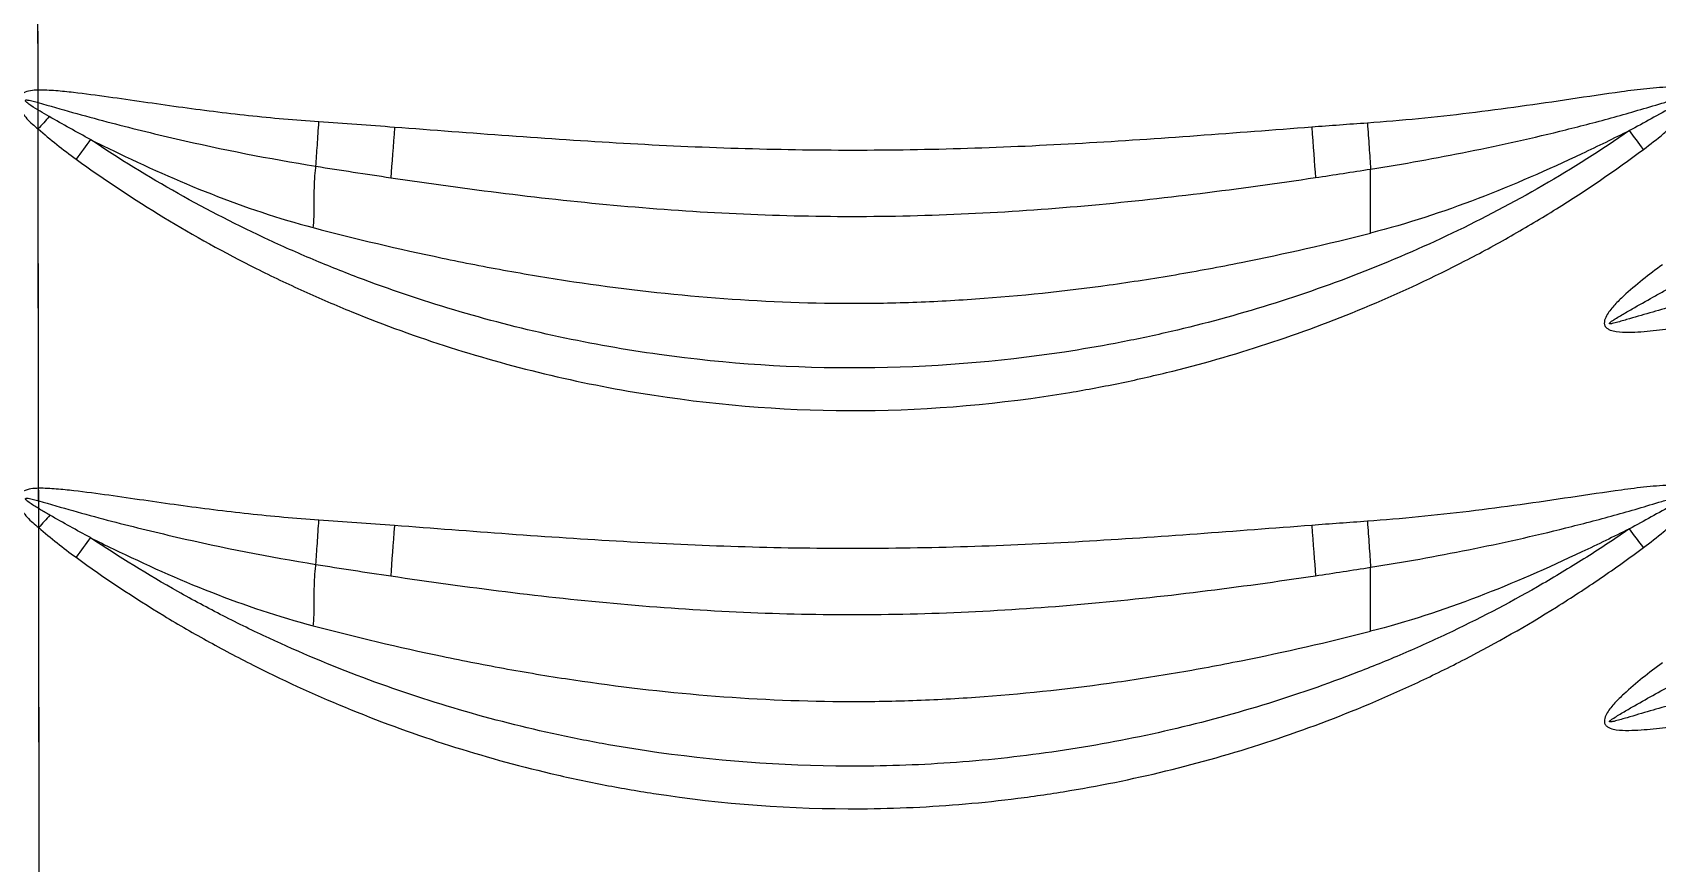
# Model space of a CAD drawing. Extents: x 412 to 492, y 622 to 766.
# Drawn here: x 437.51 to 442.62, y 682.93 to 685.54 of the extents above; entities that cross this region are included whole.
import ezdxf

# ---------------------------------------------------------------- set-up
doc = ezdxf.new("R2010")
doc.units = 0
doc.header["$MEASUREMENT"] = 0
doc.layers.add('1', color=4, linetype='Continuous')
doc.layers.add('GEOMETRY', color=4, linetype='Continuous', lineweight=25)

# ---------------------------------------------------------------- blocks, each defined once
blk = doc.blocks.new('2024 Beam 220V LL')
at = {"layer": 'GEOMETRY'}
for p, q in [((25.5782, 42.5969), (25.5773, 43.257)), ((25.58, 41.347), (25.5784, 42.4752)), ((25.5817, 40.097), (25.5801, 41.2235))]:
    blk.add_line(p, q, dxfattribs=at)
at = {"layer": 'GEOMETRY', "flags": 128}
for points in [[(26.6976, 42.48), (26.696, 42.4586), (26.6944, 42.4374), (26.6928, 42.4165), (26.6913, 42.396), (26.6898, 42.3762), (26.6884, 42.3571), (26.687, 42.339), (26.6857, 42.3219)], [(29.5778, 42.4806), (29.5794, 42.4592), (29.581, 42.4379), (29.5826, 42.417), (29.5841, 42.3966), (29.5856, 42.3767), (29.5871, 42.3577), (29.5885, 42.3395), (29.5898, 42.3224)], [(26.6974, 41.23), (26.6958, 41.2086), (26.6942, 41.1874), (26.6927, 41.1665), (26.6911, 41.146), (26.6896, 41.1262), (26.6882, 41.1072), (26.6868, 41.089), (26.6855, 41.0719)], [(29.5778, 41.2306), (29.5795, 41.2092), (29.5811, 41.188), (29.5827, 41.167), (29.5842, 41.1466), (29.5857, 41.1268), (29.5872, 41.1077), (29.5885, 41.0895), (29.5898, 41.0724)]]:
    blk.add_lwpolyline(points, dxfattribs=at)
at = {"layer": 'GEOMETRY'}
for points, knots in [([(25.5892, 35.4437), (25.5891, 35.47), (25.5888, 35.5516), (25.5885, 35.7175), (25.588, 35.9705), (25.5874, 36.3105), (25.5867, 36.7374), (25.5859, 37.2515), (25.585, 37.8525), (25.584, 38.5405), (25.5828, 39.3156), (25.5816, 40.1777), (25.5803, 41.1268), (25.5788, 42.1629), (25.5778, 42.8827), (25.5773, 43.257)], [0, 0, 0, 0, 0.010099, 0.031336, 0.06371, 0.107221, 0.161869, 0.227655, 0.304578, 0.392639, 0.491836, 0.602171, 0.723644, 0.856253, 1, 1, 1, 1]), ([(25.5782, 42.5969), (25.5703, 42.5968), (25.5623, 42.5962), (25.5466, 42.5935), (25.5388, 42.5914), (25.5281, 42.5857), (25.5249, 42.5834), (25.5193, 42.5776), (25.5171, 42.5742), (25.5146, 42.5665), (25.5143, 42.5624), (25.5149, 42.5544), (25.5158, 42.5505), (25.5197, 42.5393), (25.5238, 42.5323), (25.5328, 42.5192), (25.5378, 42.5131), (25.554, 42.4956), (25.5659, 42.485), (25.5784, 42.4752)], [0, 0, 0, 0, 0.125, 0.125, 0.25, 0.25, 0.3125, 0.3125, 0.375, 0.375, 0.4375, 0.4375, 0.5, 0.5, 0.625, 0.625, 0.75, 0.75, 1, 1, 1, 1]), ([(25.6133, 42.5137), (25.6035, 42.5193), (25.5939, 42.5249), (25.5747, 42.5364), (25.5651, 42.5422), (25.5512, 42.5516), (25.5466, 42.5548), (25.5414, 42.5594), (25.5403, 42.5604), (25.539, 42.562), (25.5386, 42.5626), (25.538, 42.5639), (25.5379, 42.5647), (25.539, 42.5656), (25.5397, 42.5658), (25.5411, 42.566), (25.5418, 42.566), (25.5439, 42.5659), (25.5452, 42.5658), (25.5521, 42.5649), (25.5575, 42.5636), (25.5682, 42.5609), (25.5735, 42.5594), (25.5788, 42.5579)], [0, 0, 0, 0, 0.25, 0.25, 0.5, 0.5, 0.625, 0.625, 0.65625, 0.65625, 0.671875, 0.671875, 0.6875, 0.6875, 0.703125, 0.703125, 0.71875, 0.71875, 0.75, 0.75, 0.875, 0.875, 1, 1, 1, 1]), ([(26.46, 42.497), (26.3862, 42.502), (26.3125, 42.5086), (26.1654, 42.5245), (26.092, 42.5338), (25.9455, 42.5539), (25.8723, 42.5648), (25.7624, 42.5802), (25.7258, 42.5852), (25.6707, 42.5915), (25.6523, 42.5933), (25.6154, 42.5962), (25.5969, 42.5972), (25.5782, 42.5969)], [0, 0, 0, 0, 0.25, 0.25, 0.5, 0.5, 0.75, 0.75, 0.875, 0.875, 0.9375, 0.9375, 1, 1, 1, 1]), ([(30.6197, 42.411), (30.641, 42.4269), (30.662, 42.4432), (30.6928, 42.4687), (30.7029, 42.4773), (30.7227, 42.4951), (30.7324, 42.5042), (30.7509, 42.5232), (30.7599, 42.5331), (30.7715, 42.5495), (30.7751, 42.5552), (30.7792, 42.5643), (30.7804, 42.5676), (30.7818, 42.5741), (30.7821, 42.5776), (30.781, 42.5842), (30.7795, 42.5875), (30.7753, 42.5927), (30.7726, 42.5948), (30.7638, 42.5998), (30.7572, 42.6017), (30.744, 42.6043), (30.7373, 42.6051), (30.7239, 42.606), (30.7172, 42.6062), (30.697, 42.6063), (30.6836, 42.6057), (30.6568, 42.6039), (30.6435, 42.6026), (30.6035, 42.5985), (30.5238, 42.5884), (30.4443, 42.5763), (30.3382, 42.5605), (30.2852, 42.5527), (30.179, 42.5379), (30.1259, 42.531), (29.9664, 42.5116), (29.8597, 42.501), (29.7527, 42.4934)], [0, 0, 0, 0, 0.0625, 0.0625, 0.09375, 0.09375, 0.125, 0.125, 0.15625, 0.15625, 0.171875, 0.171875, 0.179688, 0.179688, 0.1875, 0.1875, 0.195313, 0.195313, 0.203125, 0.203125, 0.21875, 0.21875, 0.234375, 0.234375, 0.25, 0.25, 0.28125, 0.28125, 0.3125, 0.3125, 0.375, 0.5, 0.5, 0.625, 0.625, 0.75, 0.75, 1, 1, 1, 1]), ([(29.7629, 42.349), (29.8659, 42.3651), (29.9685, 42.3836), (30.1729, 42.4247), (30.2747, 42.4474), (30.4265, 42.4851), (30.477, 42.4982), (30.5775, 42.526), (30.6275, 42.5406), (30.6899, 42.5594), (30.7024, 42.5632), (30.7211, 42.5689), (30.7274, 42.5707), (30.7399, 42.5744), (30.7461, 42.5762), (30.7556, 42.5786), (30.7588, 42.5794), (30.7628, 42.5799), (30.7636, 42.5799), (30.7649, 42.5798), (30.7653, 42.5798), (30.7659, 42.5791), (30.7657, 42.5787), (30.7651, 42.5776), (30.7644, 42.5771), (30.7632, 42.576), (30.7626, 42.5755), (30.7594, 42.573), (30.7567, 42.5712), (30.7512, 42.5677), (30.7485, 42.566), (30.7346, 42.5576), (30.7233, 42.5512), (30.6895, 42.5321), (30.6668, 42.5195), (30.6213, 42.4945), (30.5986, 42.4821), (30.5758, 42.4697)], [0, 0, 0, 0, 0.25, 0.25, 0.5, 0.5, 0.625, 0.625, 0.75, 0.75, 0.78125, 0.78125, 0.796875, 0.796875, 0.8125, 0.8125, 0.820312, 0.820312, 0.822266, 0.822266, 0.823242, 0.823242, 0.824219, 0.824219, 0.826172, 0.826172, 0.828125, 0.828125, 0.835937, 0.835937, 0.84375, 0.84375, 0.875, 0.875, 0.9375, 0.9375, 1, 1, 1, 1]), ([(25.5788, 42.5579), (25.6147, 42.5476), (25.6505, 42.5371), (25.7223, 42.517), (25.7583, 42.5072), (25.8665, 42.4787), (25.939, 42.4609), (26.1571, 42.4107), (26.3035, 42.3816), (26.4507, 42.3581)], [0, 0, 0, 0, 0.125, 0.125, 0.25, 0.25, 0.5, 0.5, 1, 1, 1, 1]), ([(25.5784, 42.4752), (25.5973, 42.4581), (25.6169, 42.4419), (25.6569, 42.4104), (25.6772, 42.3951), (25.6978, 42.3801)], [0, 0, 0, 0, 0.5, 0.5, 1, 1, 1, 1]), ([(30.5758, 42.4697), (30.4874, 42.4085), (30.3966, 42.3511), (30.2107, 42.2437), (30.1154, 42.1937), (29.8263, 42.0555), (29.6284, 41.9788), (29.3239, 41.8857), (29.2212, 41.8583), (29.0652, 41.8228), (29.0129, 41.8118), (28.9076, 41.7919), (28.8546, 41.7828), (28.5901, 41.7426), (28.3782, 41.7261), (27.9539, 41.7234), (27.7415, 41.7372), (27.3162, 41.7965), (27.1077, 41.8414), (26.8013, 41.931), (26.7003, 41.9646), (26.5503, 42.0208), (26.5006, 42.0405), (26.4017, 42.0819), (26.3525, 42.1035), (26.2066, 42.1712), (26.1112, 42.22), (25.9243, 42.3249), (25.8327, 42.3812), (25.7436, 42.4412)], [0, 0, 0, 0, 0.0625, 0.0625, 0.125, 0.125, 0.25, 0.25, 0.3125, 0.3125, 0.34375, 0.34375, 0.375, 0.375, 0.5, 0.5, 0.625, 0.625, 0.75, 0.75, 0.8125, 0.8125, 0.84375, 0.84375, 0.875, 0.875, 0.9375, 0.9375, 1, 1, 1, 1]), ([(26.4507, 42.3581), (26.4521, 42.3785), (26.4536, 42.401), (26.4567, 42.448), (26.4584, 42.4725), (26.46, 42.4971)], [0, 0, 0, 0, 0.5, 0.5, 1, 1, 1, 1]), ([(29.5778, 42.4806), (29.4578, 42.4715), (29.3379, 42.4621), (29.0979, 42.4446), (28.9779, 42.4365), (28.7377, 42.4228), (28.6175, 42.4173), (28.377, 42.4097), (28.2568, 42.4077), (28.0165, 42.4077), (27.8964, 42.4097), (27.6564, 42.4171), (27.5365, 42.4226), (27.2967, 42.4362), (27.1768, 42.4443), (26.9372, 42.4617), (26.8174, 42.471), (26.6976, 42.48)], [0, 0, 0, 0, 0.125, 0.125, 0.25, 0.25, 0.375, 0.375, 0.5, 0.5, 0.625, 0.625, 0.75, 0.75, 0.875, 0.875, 1, 1, 1, 1]), ([(29.7527, 42.4934), (29.7545, 42.4678), (29.7564, 42.4421), (29.7598, 42.3932), (29.7615, 42.3699), (29.7629, 42.349)], [0, 0, 0, 0, 0.5, 0.5, 1, 1, 1, 1]), ([(30.5758, 42.4697), (30.5261, 42.445), (30.3698, 42.3689), (30.1023, 42.251), (29.8773, 42.1772), (29.7629, 42.1482)], [0.3827891, 0.3827891, 0.3827891, 0.3827891, 0.5, 0.75, 1, 1, 1, 1]), ([(25.6978, 42.3801), (25.7872, 42.3152), (25.8794, 42.2541), (26.0678, 42.1398), (26.1643, 42.0866), (26.3122, 42.0124), (26.3621, 41.9886), (26.4624, 41.9432), (26.5129, 41.9215), (26.6654, 41.8595), (26.7683, 41.8223), (26.9766, 41.756), (27.082, 41.7269), (27.2953, 41.6767), (27.4033, 41.6558), (27.7307, 41.6055), (27.9487, 41.5895), (28.3839, 41.5926), (28.6012, 41.6116), (28.8724, 41.6569), (28.9268, 41.6671), (29.0347, 41.6895), (29.0882, 41.7018), (29.2478, 41.7415), (29.3527, 41.772), (29.6629, 41.8752), (29.8639, 41.9598), (30.1077, 42.0858), (30.156, 42.112), (30.252, 42.1666), (30.2994, 42.1949), (30.4399, 42.2826), (30.5312, 42.3449), (30.6196, 42.411)], [0, 0, 0, 0, 0.0625, 0.0625, 0.125, 0.125, 0.15625, 0.15625, 0.1875, 0.1875, 0.25, 0.25, 0.3125, 0.3125, 0.375, 0.375, 0.5, 0.5, 0.625, 0.625, 0.65625, 0.65625, 0.6875, 0.6875, 0.75, 0.75, 0.875, 0.875, 0.90625, 0.90625, 0.9375, 0.9375, 1, 1, 1, 1]), ([(25.7432, 42.4415), (25.7666, 42.4299), (25.8911, 42.3689), (26.1203, 42.2657), (26.3336, 42.1937), (26.4422, 42.1653)], [0.4419056, 0.4419056, 0.4419056, 0.4419056, 0.5, 0.75, 1, 1, 1, 1]), ([(26.4422, 42.1653), (26.4432, 42.1712), (26.4443, 42.1835), (26.4452, 42.209), (26.4452, 42.2417), (26.4455, 42.281), (26.4468, 42.3189), (26.4487, 42.344), (26.4505, 42.3565), (26.4507, 42.3581)], [0, 0, 0, 0, 0.0625, 0.125, 0.25, 0.375, 0.5, 0.625, 0.6434953, 0.6434953, 0.6434953, 0.6434953]), ([(26.6857, 42.3219), (26.9261, 42.2861), (27.1667, 42.2554), (27.6495, 42.2126), (27.8916, 42.2005), (28.256, 42.2005), (28.3778, 42.2034), (28.6216, 42.2148), (28.7431, 42.2233), (28.9858, 42.2448), (29.1069, 42.2579), (29.3486, 42.2877), (29.4693, 42.3045), (29.5898, 42.3224)], [0, 0, 0, 0, 0.25, 0.25, 0.5, 0.5, 0.625, 0.625, 0.75, 0.75, 0.875, 0.875, 1, 1, 1, 1]), ([(29.7629, 42.1482), (29.7629, 42.1713), (29.7629, 42.2087), (29.7628, 42.2588), (29.7629, 42.2954), (29.763, 42.3255), (29.763, 42.3426), (29.7629, 42.349)], [0, 0, 0, 0, 0.25, 0.375, 0.5, 0.625, 0.7026784, 0.7026784, 0.7026784, 0.7026784]), ([(26.4422, 42.1653), (26.5759, 42.1304), (26.7108, 42.0983), (26.9154, 42.0555), (26.9839, 42.0421), (27.1217, 42.0173), (27.1911, 42.0058), (27.5385, 41.954), (27.8188, 41.9298), (28.1711, 41.9274), (28.2416, 41.9283), (28.3822, 41.9329), (28.4524, 41.9366), (28.6627, 41.9513), (28.8025, 41.9661), (29.0112, 41.995), (29.0807, 42.0058), (29.2191, 42.0293), (29.2879, 42.0421), (29.4932, 42.0831), (29.6287, 42.1142), (29.7629, 42.1482)], [0, 0, 0, 0, 0.125, 0.125, 0.1875, 0.1875, 0.25, 0.25, 0.5, 0.5, 0.5625, 0.5625, 0.625, 0.625, 0.75, 0.75, 0.8125, 0.8125, 0.875, 0.875, 1, 1, 1, 1]), ([(31.4508, 42.0805), (31.3513, 42.0646), (31.2521, 42.046), (31.0547, 42.0047), (30.9564, 41.982), (30.8097, 41.9447), (30.7609, 41.9318), (30.688, 41.9115), (30.6638, 41.9047), (30.6153, 41.8906), (30.5911, 41.8835), (30.5548, 41.8729), (30.5427, 41.8693), (30.5274, 41.8654), (30.5244, 41.8647), (30.5197, 41.8638), (30.5181, 41.8635), (30.5158, 41.8633), (30.515, 41.8633), (30.5138, 41.8634), (30.5134, 41.8635), (30.5127, 41.8639), (30.5126, 41.8644), (30.513, 41.8655), (30.5135, 41.8661), (30.5147, 41.8672), (30.5152, 41.8677), (30.517, 41.8693), (30.5183, 41.8702), (30.5221, 41.873), (30.5247, 41.8747), (30.5379, 41.8832), (30.5487, 41.8896), (30.5704, 41.9022), (30.5813, 41.9085), (30.614, 41.9271), (30.6359, 41.9394), (30.6688, 41.9577), (30.6798, 41.9638), (30.7017, 41.976), (30.7127, 41.982), (30.7238, 41.988)], [0, 0, 0, 0, 0.25, 0.25, 0.5, 0.5, 0.625, 0.625, 0.6875, 0.6875, 0.75, 0.75, 0.78125, 0.78125, 0.789062, 0.789062, 0.792969, 0.792969, 0.794922, 0.794922, 0.795898, 0.795898, 0.796875, 0.796875, 0.798828, 0.798828, 0.800781, 0.800781, 0.804687, 0.804687, 0.8125, 0.8125, 0.84375, 0.84375, 0.875, 0.875, 0.9375, 0.9375, 0.96875, 0.96875, 1, 1, 1, 1]), ([(30.6791, 42.0489), (30.6581, 42.0335), (30.6373, 42.0177), (30.5966, 41.9852), (30.5766, 41.9684), (30.548, 41.9418), (30.5387, 41.9326), (30.5255, 41.9182), (30.5212, 41.9133), (30.5131, 41.9031), (30.5092, 41.8978), (30.5025, 41.8866), (30.4994, 41.8807), (30.497, 41.8711), (30.4965, 41.8679), (30.497, 41.8614), (30.498, 41.8581), (30.5015, 41.8525), (30.504, 41.8502), (30.5093, 41.8465), (30.5123, 41.845), (30.5215, 41.8415), (30.5278, 41.8401), (30.5472, 41.8372), (30.5602, 41.8369), (30.5861, 41.8371), (30.599, 41.8377), (30.6377, 41.8405), (30.6635, 41.8433), (30.7406, 41.8528), (30.7919, 41.8604), (30.8944, 41.8754), (30.9456, 41.8831), (31.0482, 41.8976), (31.0996, 41.9045), (31.2538, 41.9235), (31.3568, 41.9339), (31.4602, 41.9409)], [0, 0, 0, 0, 0.0625, 0.0625, 0.125, 0.125, 0.15625, 0.15625, 0.171875, 0.171875, 0.1875, 0.1875, 0.203125, 0.203125, 0.210937, 0.210937, 0.21875, 0.21875, 0.226562, 0.226562, 0.234375, 0.234375, 0.25, 0.25, 0.28125, 0.28125, 0.3125, 0.3125, 0.375, 0.375, 0.5, 0.5, 0.625, 0.625, 0.75, 0.75, 1, 1, 1, 1]), ([(25.58, 41.347), (25.5719, 41.3469), (25.5637, 41.3464), (25.5477, 41.3438), (25.5397, 41.3417), (25.5288, 41.336), (25.5254, 41.3337), (25.5197, 41.3278), (25.5175, 41.3243), (25.5148, 41.3164), (25.5144, 41.3123), (25.5151, 41.3041), (25.516, 41.3002), (25.5187, 41.2925), (25.5205, 41.2888), (25.5244, 41.2817), (25.5265, 41.2782), (25.5334, 41.2683), (25.5387, 41.262), (25.5552, 41.2442), (25.5674, 41.2335), (25.5801, 41.2235)], [0, 0, 0, 0, 0.125, 0.125, 0.25, 0.25, 0.3125, 0.3125, 0.375, 0.375, 0.4375, 0.4375, 0.5, 0.5, 0.5625, 0.5625, 0.625, 0.625, 0.75, 0.75, 1, 1, 1, 1]), ([(26.46, 41.2471), (26.3863, 41.252), (26.3128, 41.2586), (26.166, 41.2745), (26.0928, 41.2837), (25.9465, 41.3038), (25.8734, 41.3147), (25.7638, 41.3301), (25.7272, 41.3351), (25.6722, 41.3414), (25.6538, 41.3433), (25.617, 41.3461), (25.5986, 41.3472), (25.58, 41.347)], [0, 0, 0, 0, 0.25, 0.25, 0.5, 0.5, 0.75, 0.75, 0.875, 0.875, 0.9375, 0.9375, 1, 1, 1, 1]), ([(30.6197, 41.161), (30.641, 41.1769), (30.6621, 41.1932), (30.6929, 41.2187), (30.703, 41.2273), (30.7228, 41.2451), (30.7324, 41.2542), (30.751, 41.2732), (30.7599, 41.2831), (30.7716, 41.2995), (30.7752, 41.3052), (30.7793, 41.3143), (30.7804, 41.3176), (30.7819, 41.3241), (30.7821, 41.3276), (30.781, 41.3343), (30.7796, 41.3375), (30.7754, 41.3427), (30.7727, 41.3448), (30.7639, 41.3498), (30.7573, 41.3517), (30.7441, 41.3544), (30.7374, 41.3551), (30.724, 41.3561), (30.7173, 41.3563), (30.6971, 41.3563), (30.6837, 41.3557), (30.6569, 41.3539), (30.6436, 41.3527), (30.6036, 41.3485), (30.5238, 41.3384), (30.4443, 41.3263), (30.3383, 41.3106), (30.2852, 41.3027), (30.1791, 41.288), (30.126, 41.281), (29.9664, 41.2617), (29.8597, 41.251), (29.7527, 41.2435)], [0, 0, 0, 0, 0.0625, 0.0625, 0.09375, 0.09375, 0.125, 0.125, 0.15625, 0.15625, 0.171875, 0.171875, 0.179687, 0.179687, 0.1875, 0.1875, 0.195312, 0.195312, 0.203125, 0.203125, 0.21875, 0.21875, 0.234375, 0.234375, 0.25, 0.25, 0.28125, 0.28125, 0.3125, 0.3125, 0.375, 0.5, 0.5, 0.625, 0.625, 0.75, 0.75, 1, 1, 1, 1]), ([(25.6153, 41.2626), (25.6054, 41.2682), (25.5956, 41.2739), (25.576, 41.2855), (25.5664, 41.2915), (25.5522, 41.301), (25.5475, 41.3042), (25.5422, 41.3089), (25.5411, 41.3098), (25.5397, 41.3114), (25.5392, 41.312), (25.5385, 41.3133), (25.5382, 41.3141), (25.5389, 41.3153), (25.5397, 41.3155), (25.5412, 41.3158), (25.5419, 41.3158), (25.544, 41.3158), (25.5455, 41.3157), (25.5526, 41.3147), (25.5582, 41.3134), (25.5693, 41.3106), (25.5748, 41.3091), (25.5804, 41.3075)], [0, 0, 0, 0, 0.25, 0.25, 0.5, 0.5, 0.625, 0.625, 0.65625, 0.65625, 0.671875, 0.671875, 0.6875, 0.6875, 0.703125, 0.703125, 0.71875, 0.71875, 0.75, 0.75, 0.875, 0.875, 1, 1, 1, 1]), ([(25.5804, 41.3075), (25.6161, 41.2972), (25.6519, 41.2868), (25.7236, 41.2667), (25.7595, 41.2569), (25.8675, 41.2285), (25.9399, 41.2107), (26.1576, 41.1606), (26.3038, 41.1316), (26.4507, 41.1081)], [0, 0, 0, 0, 0.125, 0.125, 0.25, 0.25, 0.5, 0.5, 1, 1, 1, 1]), ([(29.7629, 41.099), (29.8659, 41.1151), (29.9685, 41.1336), (30.173, 41.1747), (30.2748, 41.1974), (30.4266, 41.2351), (30.4771, 41.2483), (30.5776, 41.276), (30.6277, 41.2907), (30.6901, 41.3095), (30.7026, 41.3133), (30.7213, 41.3189), (30.7275, 41.3208), (30.74, 41.3245), (30.7463, 41.3263), (30.7558, 41.3287), (30.7589, 41.3295), (30.763, 41.3299), (30.7638, 41.33), (30.765, 41.3298), (30.7655, 41.3297), (30.7659, 41.329), (30.7657, 41.3286), (30.765, 41.3276), (30.7644, 41.327), (30.7632, 41.3259), (30.7626, 41.3254), (30.7594, 41.323), (30.7566, 41.3212), (30.7512, 41.3177), (30.7484, 41.316), (30.7346, 41.3076), (30.7233, 41.3012), (30.6895, 41.2821), (30.6668, 41.2695), (30.6213, 41.2445), (30.5986, 41.2321), (30.5758, 41.2197)], [0, 0, 0, 0, 0.25, 0.25, 0.5, 0.5, 0.625, 0.625, 0.75, 0.75, 0.78125, 0.78125, 0.796875, 0.796875, 0.8125, 0.8125, 0.820312, 0.820312, 0.822266, 0.822266, 0.823242, 0.823242, 0.824219, 0.824219, 0.826172, 0.826172, 0.828125, 0.828125, 0.835937, 0.835937, 0.84375, 0.84375, 0.875, 0.875, 0.9375, 0.9375, 1, 1, 1, 1]), ([(26.4507, 41.1081), (26.4521, 41.1285), (26.4536, 41.151), (26.4567, 41.198), (26.4584, 41.2225), (26.46, 41.2471)], [0, 0, 0, 0, 0.5, 0.5, 1, 1, 1, 1]), ([(29.7527, 41.2434), (29.7545, 41.2178), (29.7564, 41.1921), (29.7598, 41.1432), (29.7615, 41.1199), (29.7629, 41.099)], [0, 0, 0, 0, 0.5, 0.5, 1, 1, 1, 1]), ([(25.5801, 41.2235), (25.5987, 41.2068), (25.618, 41.1909), (25.6573, 41.16), (25.6772, 41.145), (25.6975, 41.1303)], [0, 0, 0, 0, 0.5, 0.5, 1, 1, 1, 1]), ([(25.7428, 41.1917), (25.7663, 41.18), (25.891, 41.1189), (26.1203, 41.0157), (26.3336, 40.9437), (26.4422, 40.9153)], [0.441618, 0.441618, 0.441618, 0.441618, 0.5, 0.75, 1, 1, 1, 1]), ([(30.5758, 41.2197), (30.5316, 41.1891), (30.4868, 41.1595), (30.3961, 41.1021), (30.3503, 41.0744), (30.2112, 40.994), (30.1164, 40.9442), (29.9713, 40.8748), (29.9224, 40.8526), (29.8239, 40.81), (29.7744, 40.7897), (29.6252, 40.7318), (29.5246, 40.697), (29.2199, 40.604), (29.0129, 40.5569), (28.749, 40.5168), (28.696, 40.5097), (28.5894, 40.4974), (28.536, 40.4923), (28.376, 40.4797), (28.2695, 40.4753), (27.9507, 40.4735), (27.739, 40.4875), (27.4752, 40.5243), (27.4225, 40.5327), (27.3172, 40.5513), (27.2646, 40.5616), (27.1072, 40.5954), (27.0036, 40.6217), (26.6968, 40.7117), (26.4975, 40.7863), (26.2552, 40.8987), (26.2071, 40.9221), (26.1115, 40.9709), (26.0641, 40.9963), (25.9238, 41.0752), (25.8324, 41.1314), (25.7433, 41.1914)], [0, 0, 0, 0, 0.03125, 0.03125, 0.0625, 0.0625, 0.125, 0.125, 0.15625, 0.15625, 0.1875, 0.1875, 0.25, 0.25, 0.375, 0.375, 0.40625, 0.40625, 0.4375, 0.4375, 0.5, 0.5, 0.625, 0.625, 0.65625, 0.65625, 0.6875, 0.6875, 0.75, 0.75, 0.875, 0.875, 0.90625, 0.90625, 0.9375, 0.9375, 1, 1, 1, 1]), ([(29.5778, 41.2306), (29.4579, 41.2215), (29.3379, 41.2121), (29.0979, 41.1946), (28.9779, 41.1865), (28.7377, 41.1728), (28.6175, 41.1673), (28.377, 41.1597), (28.2567, 41.1577), (28.0164, 41.1577), (27.8963, 41.1597), (27.6563, 41.1671), (27.5364, 41.1727), (27.2966, 41.1862), (27.1767, 41.1943), (26.9371, 41.2117), (26.8173, 41.221), (26.6974, 41.23)], [0, 0, 0, 0, 0.125, 0.125, 0.25, 0.25, 0.375, 0.375, 0.5, 0.5, 0.625, 0.625, 0.75, 0.75, 0.875, 0.875, 1, 1, 1, 1]), ([(30.5758, 41.2197), (30.5261, 41.195), (30.3698, 41.1189), (30.1023, 41.001), (29.8773, 40.9272), (29.7629, 40.8982)], [0.3827673, 0.3827673, 0.3827673, 0.3827673, 0.5, 0.75, 1, 1, 1, 1]), ([(25.6975, 41.1303), (25.7869, 41.0654), (25.8788, 41.0044), (26.0203, 40.9186), (26.0682, 40.8909), (26.1647, 40.8376), (26.2134, 40.8119), (26.4588, 40.6888), (26.6613, 40.6065), (26.9743, 40.5066), (27.0802, 40.4773), (27.2413, 40.4394), (27.2953, 40.4278), (27.4031, 40.4069), (27.4571, 40.3975), (27.7274, 40.3559), (27.9445, 40.3397), (28.2716, 40.3417), (28.3809, 40.3468), (28.5452, 40.361), (28.6001, 40.3669), (28.7096, 40.3808), (28.764, 40.3888), (29.0346, 40.434), (29.2463, 40.4867), (29.5568, 40.5898), (29.6591, 40.6282), (29.8107, 40.6921), (29.861, 40.7144), (29.9609, 40.7611), (30.0105, 40.7855), (30.1574, 40.8615), (30.2531, 40.916), (30.3932, 41.0034), (30.4393, 41.0336), (30.5304, 41.0958), (30.5754, 41.1279), (30.6197, 41.161)], [0, 0, 0, 0, 0.0625, 0.0625, 0.09375, 0.09375, 0.125, 0.125, 0.25, 0.25, 0.3125, 0.3125, 0.34375, 0.34375, 0.375, 0.375, 0.5, 0.5, 0.5625, 0.5625, 0.59375, 0.59375, 0.625, 0.625, 0.75, 0.75, 0.8125, 0.8125, 0.84375, 0.84375, 0.875, 0.875, 0.9375, 0.9375, 0.96875, 0.96875, 1, 1, 1, 1]), ([(26.4422, 40.9153), (26.4432, 40.9212), (26.4443, 40.9335), (26.4452, 40.959), (26.4452, 40.9917), (26.4455, 41.031), (26.4468, 41.0689), (26.4487, 41.094), (26.4505, 41.1065), (26.4507, 41.1081)], [0, 0, 0, 0, 0.0625, 0.125, 0.25, 0.375, 0.5, 0.625, 0.6435468, 0.6435468, 0.6435468, 0.6435468]), ([(29.7629, 40.8982), (29.7629, 40.9213), (29.7629, 40.9587), (29.7628, 41.0088), (29.7629, 41.0454), (29.763, 41.0755), (29.763, 41.0926), (29.7629, 41.099)], [0, 0, 0, 0, 0.25, 0.375, 0.5, 0.625, 0.7027041, 0.7027041, 0.7027041, 0.7027041]), ([(26.6855, 41.0719), (26.9259, 41.0361), (27.1666, 41.0054), (27.6494, 40.9626), (27.8915, 40.9505), (28.256, 40.9505), (28.3777, 40.9534), (28.6215, 40.9648), (28.7431, 40.9733), (28.9858, 40.9948), (29.1069, 41.0079), (29.3487, 41.0377), (29.4694, 41.0545), (29.5898, 41.0724)], [0, 0, 0, 0, 0.25, 0.25, 0.5, 0.5, 0.625, 0.625, 0.75, 0.75, 0.875, 0.875, 1, 1, 1, 1]), ([(26.4422, 40.9153), (26.5759, 40.8804), (26.7108, 40.8483), (26.9154, 40.8055), (26.9839, 40.7921), (27.1217, 40.7673), (27.1911, 40.7558), (27.5385, 40.704), (27.8188, 40.6798), (28.1711, 40.6774), (28.2416, 40.6783), (28.3822, 40.6829), (28.4524, 40.6866), (28.6627, 40.7013), (28.8025, 40.7161), (29.0112, 40.745), (29.0807, 40.7558), (29.2191, 40.7793), (29.2879, 40.7921), (29.4932, 40.8331), (29.6287, 40.8642), (29.7629, 40.8982)], [0, 0, 0, 0, 0.125, 0.125, 0.1875, 0.1875, 0.25, 0.25, 0.5, 0.5, 0.5625, 0.5625, 0.625, 0.625, 0.75, 0.75, 0.8125, 0.8125, 0.875, 0.875, 1, 1, 1, 1]), ([(31.4508, 40.8305), (31.3514, 40.8146), (31.2524, 40.7961), (31.0553, 40.7549), (30.9571, 40.7322), (30.8107, 40.695), (30.762, 40.6821), (30.6891, 40.6619), (30.6649, 40.655), (30.6165, 40.641), (30.5924, 40.6339), (30.5561, 40.6233), (30.5441, 40.6197), (30.5288, 40.6158), (30.5258, 40.615), (30.5211, 40.6141), (30.5196, 40.6138), (30.5172, 40.6135), (30.5164, 40.6134), (30.5148, 40.6134), (30.514, 40.6133), (30.5129, 40.6139), (30.5128, 40.6144), (30.513, 40.6151), (30.5132, 40.6155), (30.5139, 40.6164), (30.5145, 40.617), (30.5162, 40.6186), (30.5175, 40.6195), (30.5213, 40.6223), (30.5239, 40.6241), (30.5371, 40.6327), (30.548, 40.6391), (30.5698, 40.6519), (30.5807, 40.6581), (30.6136, 40.6769), (30.6356, 40.6892), (30.6797, 40.7138), (30.7019, 40.726), (30.7239, 40.7381)], [0, 0, 0, 0, 0.25, 0.25, 0.5, 0.5, 0.625, 0.625, 0.6875, 0.6875, 0.75, 0.75, 0.78125, 0.78125, 0.789062, 0.789062, 0.792969, 0.792969, 0.794922, 0.794922, 0.796875, 0.796875, 0.797852, 0.797852, 0.798828, 0.798828, 0.800781, 0.800781, 0.804687, 0.804687, 0.8125, 0.8125, 0.84375, 0.84375, 0.875, 0.875, 0.9375, 0.9375, 1, 1, 1, 1]), ([(30.6793, 40.799), (30.6583, 40.7836), (30.6375, 40.7678), (30.5968, 40.7353), (30.5768, 40.7185), (30.5482, 40.6919), (30.5389, 40.6828), (30.5257, 40.6684), (30.5214, 40.6634), (30.5133, 40.6532), (30.5094, 40.6479), (30.5027, 40.6367), (30.4996, 40.6308), (30.4972, 40.6213), (30.4967, 40.618), (30.4972, 40.6115), (30.4981, 40.6082), (30.5016, 40.6026), (30.5041, 40.6003), (30.5095, 40.5966), (30.5125, 40.5951), (30.5216, 40.5916), (30.528, 40.5902), (30.5473, 40.5873), (30.5603, 40.587), (30.5862, 40.5872), (30.5991, 40.5878), (30.6378, 40.5905), (30.6636, 40.5934), (30.7407, 40.6028), (30.792, 40.6104), (30.8945, 40.6255), (30.9457, 40.6331), (31.0483, 40.6476), (31.0996, 40.6545), (31.2538, 40.6735), (31.3569, 40.6839), (31.4602, 40.6909)], [0, 0, 0, 0, 0.0625, 0.0625, 0.125, 0.125, 0.15625, 0.15625, 0.171875, 0.171875, 0.1875, 0.1875, 0.203125, 0.203125, 0.210938, 0.210938, 0.21875, 0.21875, 0.226563, 0.226563, 0.234375, 0.234375, 0.25, 0.25, 0.28125, 0.28125, 0.3125, 0.3125, 0.375, 0.375, 0.5, 0.5, 0.625, 0.625, 0.75, 0.75, 1, 1, 1, 1])]:
    blk.add_open_spline(points, degree=3, knots=knots, dxfattribs=at)
for points in [[(25.5788, 42.5579), (25.5786, 42.5708), (25.5784, 42.5838), (25.5782, 42.5969)], [(25.6133, 42.5137), (25.6018, 42.5011), (25.5901, 42.4881), (25.5784, 42.4752)], [(25.7427, 42.4418), (25.6993, 42.4654), (25.6562, 42.4894), (25.6133, 42.5137)], [(26.6976, 42.48), (26.6184, 42.486), (26.5392, 42.4918), (26.46, 42.4971)], [(29.7527, 42.4934), (29.6944, 42.4893), (29.6361, 42.485), (29.5778, 42.4806)], [(30.6196, 42.411), (30.6048, 42.4308), (30.59, 42.4507), (30.5758, 42.4697)], [(25.7427, 42.4418), (25.7282, 42.4219), (25.713, 42.401), (25.6978, 42.3801)], [(26.4507, 42.3581), (26.529, 42.3457), (26.6073, 42.3335), (26.6857, 42.3219)], [(29.5898, 42.3224), (29.6475, 42.331), (29.7052, 42.3399), (29.7629, 42.349)], [(25.5804, 41.3075), (25.5802, 41.3205), (25.5801, 41.3338), (25.58, 41.347)], [(25.6153, 41.2626), (25.6037, 41.2498), (25.5919, 41.2366), (25.5801, 41.2235)], [(25.7423, 41.192), (25.6998, 41.2152), (25.6574, 41.2387), (25.6153, 41.2626)], [(26.6974, 41.23), (26.6183, 41.236), (26.5392, 41.2418), (26.46, 41.2471)], [(29.7527, 41.2434), (29.6944, 41.2393), (29.6361, 41.235), (29.5778, 41.2306)], [(25.7423, 41.192), (25.7278, 41.1721), (25.7127, 41.1512), (25.6975, 41.1303)], [(30.6197, 41.161), (30.6048, 41.1809), (30.59, 41.2007), (30.5758, 41.2197)], [(26.4507, 41.1081), (26.5289, 41.0957), (26.6072, 41.0835), (26.6855, 41.0719)], [(29.5898, 41.0724), (29.6476, 41.081), (29.7053, 41.0899), (29.7629, 41.099)]]:
    blk.add_open_spline(points, degree=3, dxfattribs=at)

msp = doc.modelspace()

# ---------------------------------------------------------------- block references
at = {"layer": '1'}
msp.add_blockref('2024 Beam 220V LL', (411.9528, 642.7586), dxfattribs=at)

doc.saveas('drawing.dxf')
